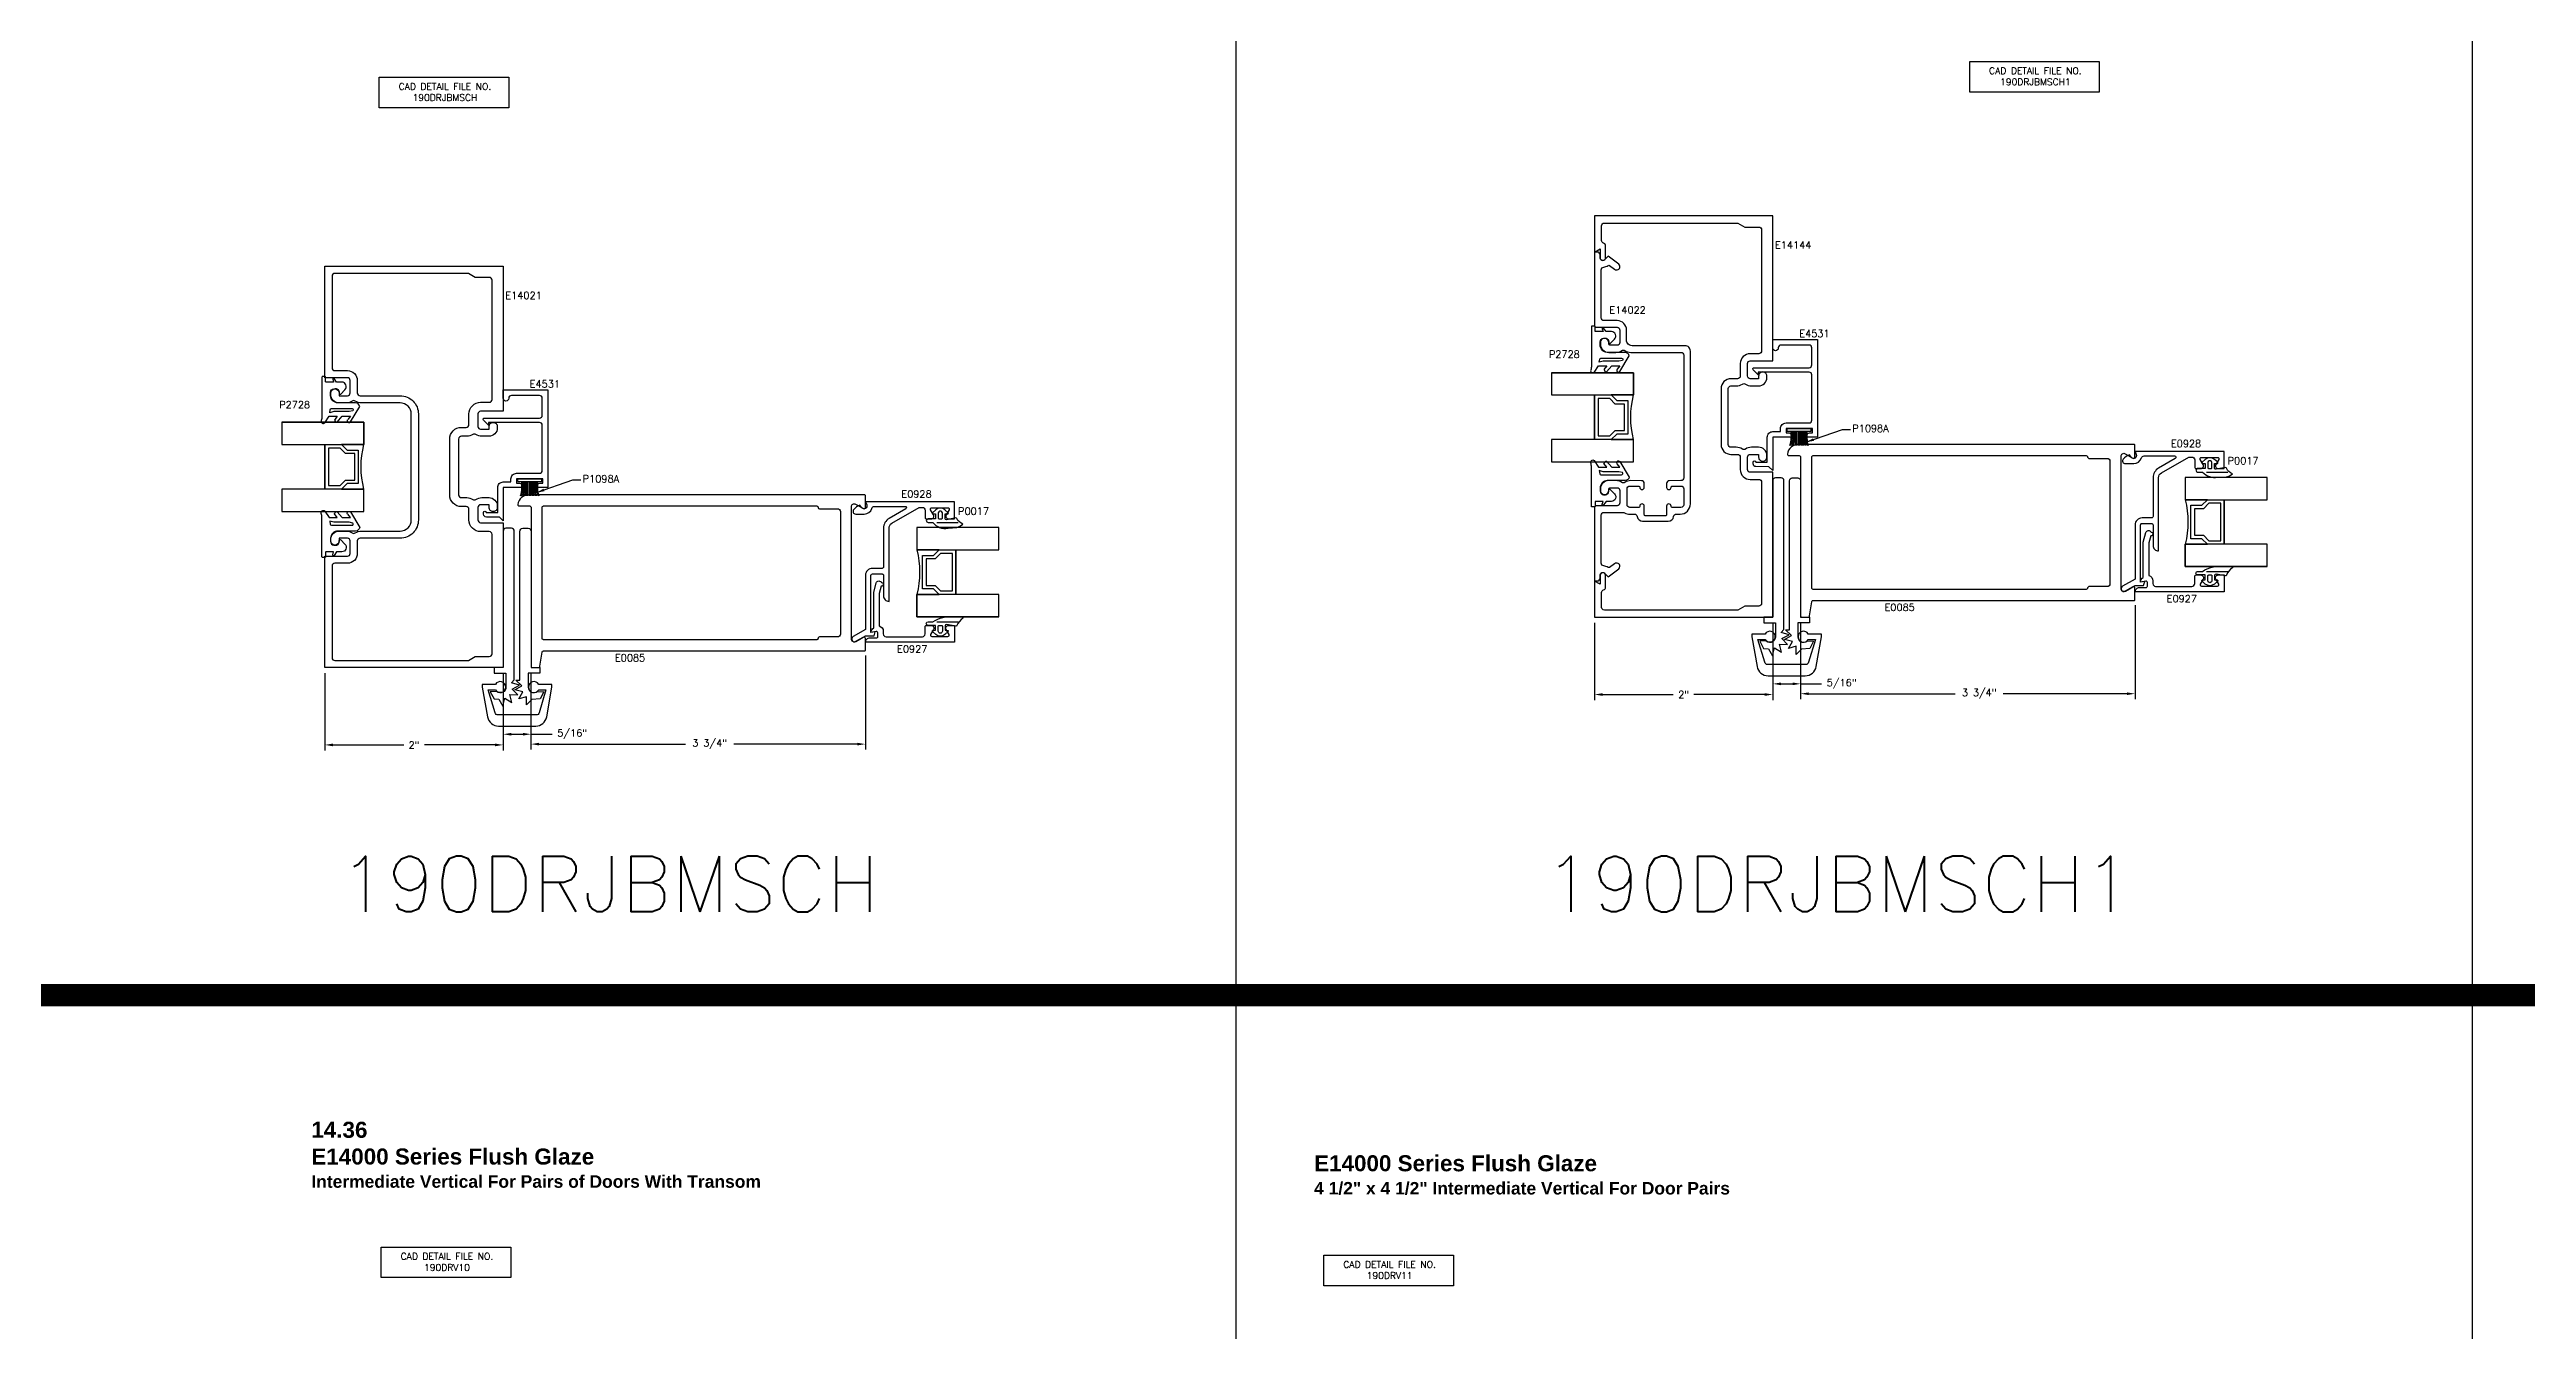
# Model space of a CAD drawing. Extents: x 0 to 139, y -24 to 89.
# Drawn here: x 28.54 to 56.32, y 60.44 to 74.8 of the extents above; entities that cross this region are included whole.
import ezdxf

# ---------------------------------------------------------------- set-up
doc = ezdxf.new("R2010")
doc.units = 0
doc.header["$MEASUREMENT"] = 0
doc.layers.get('DEFPOINTS').update_dxf_attribs({"linetype": 'CONTINUOUS'})
for name, color, linetype in [('R-ANNO-DIMS', 3, 'CONTINUOUS'), ('R-ANNO-TEXT', 6, 'CONTINUOUS'), ('R-DET1', 4, 'CONTINUOUS'), ('R-DET2', 2, 'CONTINUOUS'), ('R-DET3', 5, 'CONTINUOUS'), ('R-OTLN', 1, 'CONTINUOUS'), ('R-PAT1', 5, 'CONTINUOUS'), ('TITLE', 7, 'CONTINUOUS')]:
    doc.layers.add(name, color=color, linetype=linetype)
doc.styles.get("Standard").update_dxf_attribs({"font": 'simplex'})
doc.dimstyles.new('1X', dxfattribs={"dimtxt": 0.08, "dimasz": 0.09, "dimexe": 0.0625, "dimexo": 0.0625, "dimgap": 0.062, "dimtad": 0, "dimdec": 5, "dimzin": 4, "dimtxsty": 'STANDARD', "dimcen": 0, "dimclrd": 256, "dimclre": 256, "dimclrt": 256, "dimazin": 3, "dimtfac": 1, "dimtdec": 5, "dimtofl": 0, "dimtmove": 0, "dimatfit": 3, "dimtolj": 1, "dimtzin": 4})

# ---------------------------------------------------------------- blocks, each defined once
blk = doc.blocks.new('*D164')
at = {"layer": 'DEFPOINTS', "color": 0}
for p in [(45.87, 68.434), (47.87, 68.434), (45.87, 67.567)]:
    blk.add_point(p, dxfattribs=at)
at = {"layer": 'R-ANNO-DIMS'}
for p, q in [((45.87, 68.371), (45.87, 67.504)), ((47.87, 68.371), (47.87, 67.504)), ((45.96, 67.567), (46.754, 67.567)), ((47.78, 67.567), (46.985, 67.567))]:
    blk.add_line(p, q, dxfattribs=at)
for points in [[(45.96, 67.582), (45.96, 67.552), (45.87, 67.567)], [(47.78, 67.582), (47.78, 67.552), (47.87, 67.567)]]:
    blk.add_solid(points, dxfattribs=at)
at = {"layer": 'R-ANNO-DIMS', "insert": (46.87, 67.567), "char_height": 0.08, "attachment_point": 5}
blk.add_mtext('\\A1;2"', dxfattribs=at)
blk = doc.blocks.new('*D165')
at = {"layer": 'DEFPOINTS', "color": 0}
for p in [(51.932, 68.631), (48.182, 68.434), (51.932, 67.576)]:
    blk.add_point(p, dxfattribs=at)
at = {"layer": 'R-ANNO-DIMS'}
for p, q in [((48.182, 68.371), (48.182, 67.514)), ((51.932, 68.569), (51.932, 67.514)), ((48.272, 67.576), (49.915, 67.576)), ((51.842, 67.576), (50.455, 67.576))]:
    blk.add_line(p, q, dxfattribs=at)
for points in [[(48.272, 67.591), (48.272, 67.561), (48.182, 67.576)], [(51.842, 67.591), (51.842, 67.561), (51.932, 67.576)]]:
    blk.add_solid(points, dxfattribs=at)
at = {"layer": 'R-ANNO-DIMS', "insert": (50.185, 67.576), "char_height": 0.08, "attachment_point": 5}
blk.add_mtext('\\A1;3 3/4"', dxfattribs=at)
blk = doc.blocks.new('*D166')
at = {"layer": 'DEFPOINTS', "color": 0}
for p in [(47.87, 68.434), (48.182, 68.434), (48.182, 67.687)]:
    blk.add_point(p, dxfattribs=at)
at = {"layer": 'R-ANNO-DIMS'}
for p, q in [((47.87, 68.371), (47.87, 67.624)), ((48.182, 68.371), (48.182, 67.624)), ((47.96, 67.687), (48.092, 67.687)), ((48.182, 67.687), (48.417, 67.687))]:
    blk.add_line(p, q, dxfattribs=at)
for points in [[(47.96, 67.702), (47.96, 67.672), (47.87, 67.687)], [(48.092, 67.702), (48.092, 67.672), (48.182, 67.687)]]:
    blk.add_solid(points, dxfattribs=at)
at = {"layer": 'R-ANNO-DIMS', "insert": (48.643, 67.687), "char_height": 0.08, "attachment_point": 5}
blk.add_mtext('\\A1;5/16"', dxfattribs=at)
blk = doc.blocks.new('*D168')
at = {"layer": 'DEFPOINTS', "color": 0}
for p in [(31.631, 67.869), (33.631, 67.869), (31.631, 67.002)]:
    blk.add_point(p, dxfattribs=at)
at = {"layer": 'R-ANNO-DIMS'}
for p, q in [((31.631, 67.806), (31.631, 66.939)), ((33.631, 67.806), (33.631, 66.939)), ((31.721, 67.002), (32.516, 67.002)), ((33.541, 67.002), (32.747, 67.002))]:
    blk.add_line(p, q, dxfattribs=at)
for points in [[(31.721, 67.017), (31.721, 66.987), (31.631, 67.002)], [(33.541, 67.017), (33.541, 66.987), (33.631, 67.002)]]:
    blk.add_solid(points, dxfattribs=at)
at = {"layer": 'R-ANNO-DIMS', "insert": (32.631, 67.002), "char_height": 0.08, "attachment_point": 5}
blk.add_mtext('\\A1;2"', dxfattribs=at)
blk = doc.blocks.new('*D167')
at = {"layer": 'DEFPOINTS', "color": 0}
for p in [(37.693, 68.066), (33.943, 67.869), (37.693, 67.011)]:
    blk.add_point(p, dxfattribs=at)
at = {"layer": 'R-ANNO-DIMS'}
for p, q in [((33.943, 67.806), (33.943, 66.949)), ((37.693, 68.004), (37.693, 66.949)), ((34.033, 67.011), (35.677, 67.011)), ((37.603, 67.011), (36.216, 67.011))]:
    blk.add_line(p, q, dxfattribs=at)
for points in [[(34.033, 67.026), (34.033, 66.996), (33.943, 67.011)], [(37.603, 67.026), (37.603, 66.996), (37.693, 67.011)]]:
    blk.add_solid(points, dxfattribs=at)
at = {"layer": 'R-ANNO-DIMS', "insert": (35.947, 67.011), "char_height": 0.08, "attachment_point": 5}
blk.add_mtext('\\A1;3 3/4"', dxfattribs=at)
blk = doc.blocks.new('*D169')
at = {"layer": 'DEFPOINTS', "color": 0}
for p in [(33.631, 67.869), (33.943, 67.869), (33.943, 67.122)]:
    blk.add_point(p, dxfattribs=at)
at = {"layer": 'R-ANNO-DIMS'}
for p, q in [((33.631, 67.806), (33.631, 67.059)), ((33.943, 67.806), (33.943, 67.059)), ((33.721, 67.122), (33.853, 67.122)), ((33.943, 67.122), (34.179, 67.122))]:
    blk.add_line(p, q, dxfattribs=at)
for points in [[(33.721, 67.137), (33.721, 67.107), (33.631, 67.122)], [(33.853, 67.137), (33.853, 67.107), (33.943, 67.122)]]:
    blk.add_solid(points, dxfattribs=at)
at = {"layer": 'R-ANNO-DIMS', "insert": (34.405, 67.122), "char_height": 0.08, "attachment_point": 5}
blk.add_mtext('\\A1;5/16"', dxfattribs=at)
blk = doc.blocks.new('HINGE')
at = {"layer": 'R-DET3'}
for points in [[(-0.55, -0.229), (-0.527, -0.141), (-0.449, -0.188), (-0.473, -0.1), (-0.382, -0.102), (-0.445, -0.037), (-0.364, 0.006), (-0.452, 0.031), (-0.422, 0.066), (-0.422, 1.734, 0.414214), (-0.453, 1.765), (-0.516, 1.765, 0.414214), (-0.547, 1.734), (-0.547, 0.203), (-0.647, 0.203), (-0.647, 0.141), (-0.516, 0.141), (-0.516, -0.016, -0.642637), (-0.619, -0.063), (-0.691, -0.067), (-0.649, -0.146), (-0.595, -0.15)], [(-0.327, -0.069), (-0.415, -0.047), (-0.337, -0.001), (-0.404, 0.061), (-0.359, 0.062), (-0.359, 1.734, -0.414214), (-0.328, 1.765), (-0.265, 1.765, -0.414214), (-0.234, 1.734), (-0.234, 0.203), (-0.134, 0.203), (-0.134, 0.141), (-0.265, 0.141), (-0.265, -0.016, 0.642637), (-0.162, -0.063), (-0.09, -0.067), (-0.132, -0.146), (-0.225, -0.153), (-0.286, -0.214), (-0.285, -0.123), (-0.372, -0.148)], [(-0.182, -0.453, 0.36397), (-0.059, -0.35), (0, -0.016), (0, 0.015), (-0.148, 0.015, 3.766779), (-0.148, -0.046), (-0.067, -0.046), (-0.145, -0.302, -0.36397), (-0.176, -0.328), (-0.605, -0.328, -0.36397), (-0.636, -0.302), (-0.714, -0.046), (-0.633, -0.046, 3.766779), (-0.633, 0.015), (-0.781, 0.015), (-0.781, -0.016), (-0.722, -0.35, 0.36397), (-0.599, -0.453)]]:
    blk.add_lwpolyline(points, format="xyb", close=True, dxfattribs=at)
blk = doc.blocks.new('WEATHERING')
at = {"layer": 'R-DET2'}
for p, q in [((0, 0), (0, -0.27)), ((0, 0), (0.03, 0)), ((0.03, 0), (0.03, -0.27)), ((0, -0.129), (-0.16, -0.129)), ((0, -0.139), (-0.16, -0.139)), ((0, -0.27), (0.03, -0.27))]:
    blk.add_line(p, q, dxfattribs=at)
for centre, radius, start, end in [((-0.056, 0.313), 0.361, 253.2416, 278.8875), ((-0.056, 0.313), 0.371, 253.7056, 278.6489), ((-0.057, 0.486), 0.557, 259.3278, 275.8729), ((-0.057, 0.486), 0.566, 259.5182, 275.7701), ((-0.063, 0.677), 0.77, 262.7557, 274.6832), ((-0.063, 0.677), 0.78, 262.849, 274.6238), ((-0.066, 1.463), 1.578, 266.5833, 272.3941), ((-0.067, -1.773), 1.619, 87.6382, 93.304), ((-0.064, -0.966), 0.8, 85.4377, 96.9231), ((-0.064, -0.966), 0.79, 85.3793, 97.0112), ((-0.058, -0.769), 0.58, 84.3053, 100.1631), ((-0.058, -0.769), 0.57, 84.2043, 100.3432), ((-0.056, -0.591), 0.38, 81.4567, 105.8164), ((-0.056, -0.591), 0.37, 81.2223, 106.2556)]:
    blk.add_arc(centre, radius, start, end, dxfattribs=at)
blk = doc.blocks.new('P2728_GASKET')
at = {"layer": 'R-DET2'}
blk.add_lwpolyline([(86.461, 33.362), (86.567, 33.537, 0.301952), (86.52, 33.577), (86.32, 33.577, -0.414214), (86.24, 33.657), (86.24, 33.695, -0.388879), (86.276, 33.735), (86.292, 33.736, -0.440011), (86.336, 33.696), (86.336, 33.682, 0.668179), (86.353, 33.675), (86.401, 33.724, 0.668179), (86.366, 33.809), (86.307, 33.809), (86.279, 33.849, 0.836323), (86.264, 33.842), (86.273, 33.809), (86.189, 33.809, -0.414214), (86.183, 33.815), (86.183, 33.865, 0.414214), (86.177, 33.871), (86.149, 33.871, 0.414214), (86.143, 33.865), (86.143, 33.427, -0.083245), (86.135, 33.378), (86.135, 33.378)], format="xyb", dxfattribs=at)
for points in [[(86.174, 33.352), (86.223, 33.426), (86.314, 33.426), (86.283, 33.384)], [(86.313, 33.359), (86.371, 33.426), (86.462, 33.426), (86.431, 33.388)]]:
    blk.add_lwpolyline(points, dxfattribs=at)
blk.add_lwpolyline([(86.235, 33.499, -0.372312), (86.249, 33.512), (86.48, 33.512, -0.668179), (86.49, 33.486), (86.448, 33.478), (86.274, 33.478), (86.23, 33.465)], format="xyb", close=True, dxfattribs=at)
at = {"layer": 'R-DET2', "ltscale": 0.1}
for centre, radius, start, end in [((86.157, 33.369), 0.0237, 157.7655, 314.5007), ((86.313, 33.388), 0.0297, 188.4603, 270), ((86.446, 33.375), 0.0199, 139.7022, 319.7022)]:
    blk.add_arc(centre, radius, start, end, dxfattribs=at)

msp = doc.modelspace()

# ---------------------------------------------------------------- linework, layer by layer
at = {"layer": 'R-ANNO-TEXT'}
for points in [[(32.2419892, 74.4879362), (33.6934692, 74.4879362), (33.6934692, 74.1458734), (32.2419892, 74.1458734)], [(50.0777994, 74.6642258), (51.5292794, 74.6642258), (51.5292794, 74.3221629), (50.0777994, 74.3221629)], [(32.2639786, 61.3712928), (33.7154585, 61.3712928), (33.7154585, 61.02923), (32.2639786, 61.02923)], [(42.8358887, 61.2807376), (44.2873687, 61.2807376), (44.2873687, 60.9386748), (42.8358887, 60.9386748)]]:
    msp.add_lwpolyline(points, close=True, dxfattribs=at)
at = {"layer": 'R-DET1'}
for points in [[(46.229627, 71.5405729), (46.229627, 71.6425729), (46.229627, 71.6535729, 0.414151258), (46.123627, 71.7595729), (45.975627, 71.7595729, -0.4133333333), (45.945627, 71.7895729), (45.945627, 72.3292729, -0.3842927381), (45.973627, 72.3600729, 0.1250270914), (46.021827, 72.3770729, -0.3082190999), (46.039027, 72.3765729), (46.094727, 72.3350729, 0.6157428407), (46.154627, 72.3651729), (46.154627, 72.3683729, 0.2391768851), (46.142127, 72.3932729), (46.023427, 72.4815729), (45.985527, 72.4436729, -0.667873573), (45.932627, 72.4655729), (45.932627, 72.4975729, 0.4161327233), (45.901627, 72.5285729), (45.870627, 72.5285729), (45.870627, 71.7045729, 0.4142135624), (45.890627, 71.6845729), (46.123627, 71.6845729, -0.4161327233), (46.154627, 71.6535729), (46.154627, 71.5145729, -0.4129032258), (46.123627, 71.4835729), (46.049627, 71.4835729, -0.4142135624), (46.029627, 71.5035729), (46.029627, 71.5119729, 1.0118394562), (45.936627, 71.5130729), (45.936627, 71.4965729, 0.4139789032), (46.029627, 71.4035729), (46.109927, 71.4035729, 0.1438656715), (46.177427, 71.4234729, -0.2925397147), (46.210927, 71.4234729, 0.1430626198), (46.278427, 71.4035729), (46.839627, 71.4035729, -0.4161327233), (46.870627, 71.3725729), (46.870627, 69.9965729, -0.4129032258), (46.839627, 69.9655729), (46.7092347, 69.9645733, 0.4142135624), (46.6782347, 69.9335733), (46.6782347, 69.8895733, 0.4142135624), (46.7032347, 69.8645733, 0.4142135624), (46.7282347, 69.8895733, -0.4142135624), (46.7432347, 69.9045733), (46.8402347, 69.9045733, -0.4142135624), (46.8712347, 69.8735733), (46.8712347, 69.6955733, -0.4142135624), (46.8402347, 69.6645733), (46.7432347, 69.6645733, -0.4142135624), (46.7282347, 69.6795733, 0.4142135624), (46.7032347, 69.7045733, 0.4142135624), (46.6782347, 69.6795733), (46.6782347, 69.584573, -0.4142135624), (46.6632347, 69.569573), (46.4432347, 69.569573, -0.4142135624), (46.4282347, 69.584573), (46.4282347, 69.6795733, 0.4142135624), (46.4032347, 69.7045733, 0.4142135624), (46.3782347, 69.6795733, -0.4142135624), (46.3632347, 69.6645733), (46.2662347, 69.6645733, -0.4142135624), (46.2352347, 69.6955733), (46.2352347, 69.8735733, -0.4142135624), (46.2662347, 69.9045733), (46.3632347, 69.9045733, -0.4142135624), (46.3782347, 69.8895733, 0.4142135624), (46.4032347, 69.8645733, 0.4142135624), (46.4282347, 69.8895733), (46.4282347, 69.9335733, 0.4142135794), (46.3972347, 69.9645733), (46.278427, 69.9655729), (46.278427, 69.9655729, 0.1444870806), (46.210927, 69.9457729, -0.2925397147), (46.177427, 69.9457729, 0.1452865705), (46.109927, 69.9655729), (46.029627, 69.9655729, 0.4150537634), (45.936627, 69.8725729), (45.936627, 69.8560729, 1.0129010917), (46.029627, 69.8572729), (46.029627, 69.8655729, -0.4142135624), (46.049627, 69.8855729), (46.123627, 69.8855729, -0.4161327233), (46.154627, 69.8545729), (46.154627, 69.7155729, -0.4129032258), (46.123627, 69.6845729), (45.890627, 69.6845729, 0.4142135624), (45.870627, 69.6645729), (45.870627, 68.8405729), (45.901627, 68.8405729, 0.4129032258), (45.932627, 68.8715729), (45.932627, 68.9035729, -0.6690389661), (45.985527, 68.9255729), (46.023427, 68.8875729), (46.142127, 68.9759729, 0.2383281561), (46.154627, 69.0007729), (46.154627, 69.0040729, 0.6157428407), (46.094727, 69.0341729), (46.039027, 68.9926729, -0.3082190999), (46.021827, 68.9921729, 0.1213374475), (45.973627, 69.0091729, -0.3842927381), (45.945627, 69.0399729), (45.945627, 69.5795729, -0.4164105801), (45.9756005, 69.609573), (46.1922082, 69.609573, -0.1327057146), (46.2078192, 69.6053554, 0.1327057146), (46.2662347, 69.5895733), (46.3181477, 69.5895733, -0.3737096001), (46.3488434, 69.5629065, 0.3737096001), (46.4102347, 69.509573), (46.6962347, 69.509573, 0.3737096001), (46.757626, 69.5629065, -0.3737096001), (46.7883217, 69.5895733), (46.829627, 69.5895733, 0.4142135624), (46.945627, 69.7055733), (46.945627, 71.4185729, 0.4150009834), (46.885627, 71.4785729), (46.291627, 71.4785729, -0.4145170493)], [(47.807618, 70.4534758, -0.4142135624), (47.869618, 70.5154758), (47.956618, 70.5154758), (47.956619, 70.5504758, -0.4142135624), (48.018619, 70.6124758), (48.276618, 70.6124748, 0.4142135624), (48.307618, 70.6434748), (48.307618, 71.1509738, 0.4142135624), (48.276618, 71.1819738), (47.704618, 71.1819738), (47.704618, 71.1509738), (47.6489675, 71.2066243, -0.6681786379), (47.659468, 71.2319748), (48.276618, 71.2319738, 0.4142135624), (48.307618, 71.2629738), (48.307618, 71.4542248, 0.4142135624), (48.276618, 71.4852248), (47.962618, 71.4852248, 0.4233808722), (47.93162, 71.4532248, -0.9999838711), (47.869618, 71.4532258), (47.869618, 71.5472258), (48.369618, 71.5472258), (48.369618, 70.4534758), (48.256618, 70.4534758), (48.256618, 70.4774758, -0.4142135624), (48.279618, 70.5004758), (48.313619, 70.5004748), (48.313619, 70.5504758), (48.018619, 70.5504758), (48.018619, 70.5004748), (48.053618, 70.5004758, -0.4142135624), (48.076618, 70.4774758), (48.076618, 70.4534758), (47.869618, 70.4534758), (47.869618, 70.0789748), (47.826618, 70.1219748), (47.680618, 70.1219758, -0.4142135624), (47.649618, 70.1529758), (47.649618, 70.1719758, -1), (47.679618, 70.1719758), (47.807618, 70.1719758)], [(33.5694588, 69.8885404, -0.4142135624), (33.6314588, 69.9505404), (33.7184588, 69.9505404), (33.7184598, 69.9855404, -0.4142135624), (33.7804598, 70.0475404), (34.0384588, 70.0475394, 0.4142135624), (34.0694588, 70.0785394), (34.0694588, 70.5860384, 0.4142135624), (34.0384588, 70.6170384), (33.4664588, 70.6170384), (33.4664588, 70.5860384), (33.4108083, 70.6416889, -0.6681786379), (33.4213088, 70.6670394), (34.0384588, 70.6670384, 0.4142135624), (34.0694588, 70.6980384), (34.0694588, 70.8892894, 0.4142135624), (34.0384588, 70.9202894), (33.7244588, 70.9202894, 0.4233808722), (33.6934608, 70.8882894, -0.9999838711), (33.6314588, 70.8882904), (33.6314588, 70.9822904), (34.1314588, 70.9822904), (34.1314588, 69.8885404), (34.0184588, 69.8885404), (34.0184588, 69.9125404, -0.4142135624), (34.0414588, 69.9355404), (34.0754598, 69.9355394), (34.0754598, 69.9855404), (33.7804598, 69.9855404), (33.7804598, 69.9355394), (33.8154588, 69.9355404, -0.4142135624), (33.8384588, 69.9125404), (33.8384588, 69.8885404), (33.6314588, 69.8885404), (33.6314588, 69.5140394), (33.5884588, 69.5570394), (33.4424588, 69.5570404, -0.4142135624), (33.4114588, 69.5880404), (33.4114588, 69.6070404, -1), (33.4414588, 69.6070404), (33.5694588, 69.6070404)], [(52.1963313, 69.5159603), (52.1963313, 69.9979742, -0.2679441748), (52.2273313, 70.0516682), (52.5355471, 70.2296162), (52.5703314, 70.2296162, -0.4142135624), (52.6013314, 70.1986162), (52.6013314, 70.1166162, 0.4142135624), (52.6163314, 70.1016162), (52.6683314, 70.1016162, 0.5773502019), (52.6951782, 70.1481162), (52.6628466, 70.2041162, -0.5773502019), (52.675837, 70.2266162), (52.8578259, 70.2266162, -0.5773519876), (52.8708163, 70.2041162), (52.8384844, 70.1481164, 0.5773519876), (52.8653311, 70.1016162), (52.9323313, 70.1016162), (52.9323313, 70.2916162), (51.9323314, 70.2916162), (51.9461177, 70.2571209, -0.8690756106), (51.8928405, 70.2266108), (51.8703317, 70.2556164, 0.1233324455), (51.8000076, 70.2069432, 0.6447667401), (51.8232633, 70.1556162), (51.9173313, 70.1556163, 0.3306536284), (52.003484, 70.2195832, -0.3306533202), (52.0331588, 70.2416162), (52.3763498, 70.2416162, -0.7673263224), (52.3838499, 70.2136259), (52.1968313, 70.1056502, 0.2679502201), (52.1343313, 69.9973972), (52.1343313, 69.5626163, -0.4142135624), (52.1183313, 69.5466163), (52.0103313, 69.5466163, 0.4142135624), (51.9323313, 69.4686163), (51.9323313, 68.8615034), (51.7928313, 68.780963, 1), (51.8238313, 68.7272695), (51.9323314, 68.789912), (52.0280056, 68.789912), (52.0403313, 68.835912), (51.9943313, 68.8278009), (51.9943313, 69.4686163, -0.4142135624), (52.0103313, 69.4846163), (52.1183313, 69.4846163, -0.4142135624), (52.1343313, 69.4686163), (52.1343313, 69.2386163, 0.4142135624), (52.1963313, 69.1766163)], [(37.9581721, 68.9510249), (37.9581721, 69.4330388, -0.2679441748), (37.9891721, 69.4867328), (38.2973879, 69.6646808), (38.3321722, 69.6646808, -0.4142135624), (38.3631722, 69.6336808), (38.3631722, 69.5516808, 0.4142135624), (38.3781722, 69.5366808), (38.4301722, 69.5366808, 0.5773502019), (38.457019, 69.5831808), (38.4246874, 69.6391808, -0.5773502019), (38.4376778, 69.6616808), (38.6196667, 69.6616808, -0.5773519876), (38.6326571, 69.6391807), (38.6003252, 69.583181, 0.5773519876), (38.6271719, 69.5366808), (38.6941721, 69.5366808), (38.6941721, 69.7266808), (37.6941722, 69.7266808), (37.7079586, 69.6921855, -0.8690756106), (37.6546813, 69.6616754), (37.6321725, 69.690681, 0.1233324455), (37.5618484, 69.6420078, 0.6447667401), (37.5851042, 69.5906808), (37.6791721, 69.5906809, 0.3306536284), (37.7653248, 69.6546478, -0.3306533202), (37.7949996, 69.6766808), (38.1381907, 69.6766808, -0.7673263224), (38.1456907, 69.6486904), (37.9586721, 69.5407148, 0.2679502201), (37.8961721, 69.4324618), (37.8961721, 68.9976809, -0.4142135624), (37.8801721, 68.9816809), (37.7721721, 68.9816809, 0.4142135624), (37.6941721, 68.9036809), (37.6941721, 68.296568), (37.5546721, 68.2160276, 1), (37.5856721, 68.162334), (37.6941722, 68.2249766), (37.7898465, 68.2249766), (37.8021721, 68.2709766), (37.7561721, 68.2628655), (37.7561721, 68.9036809, -0.4142135624), (37.7721721, 68.9196809), (37.8801721, 68.9196809, -0.4142135624), (37.8961721, 68.9036809), (37.8961721, 68.6736809, 0.4142135624), (37.9581721, 68.6116809)], [(52.8653312, 68.9078008), (52.9323312, 68.9078008), (52.9323312, 68.7178008), (51.9323313, 68.7178008, -0.4142136795), (51.9823314, 68.7678008), (52.0553313, 68.7678009, 0.4142135624), (52.0703313, 68.7828009), (52.0703313, 68.8233255, 0.4663063931), (52.0527266, 68.8380976), (51.9943313, 68.8278009, -0.2521277737), (52.0243316, 68.8798006), (52.0243312, 69.274801), (52.0532758, 69.3828237, -0.7157527911), (52.1118256, 69.3867329, -1.1795036867), (52.1079869, 69.3474585), (52.0863312, 69.2666375), (52.0863312, 68.9010981, -0.3397134022), (52.1323313, 68.8412017), (52.1323313, 68.8108009, 0.4142135232), (52.1633313, 68.7798009), (52.5703312, 68.7798009, 0.4142136569), (52.6013312, 68.8108009), (52.6013312, 68.8928008, -0.4142135624), (52.6163312, 68.9078008), (52.6683312, 68.9078008, -0.5773651401), (52.6951773, 68.8612996), (52.6628464, 68.8053009, 0.5773517472), (52.6758367, 68.7828009), (52.8578258, 68.7828009, 0.5773513623), (52.8708161, 68.8053009), (52.8385823, 68.8611325, -0.5794456886), (52.8653312, 68.9078008, 1)], [(38.627172, 68.3428654), (38.694172, 68.3428654), (38.694172, 68.1528654), (37.6941722, 68.1528654, -0.4142136795), (37.7441722, 68.2028654), (37.8171721, 68.2028655, 0.4142135624), (37.8321721, 68.2178655), (37.8321721, 68.2583901, 0.4663063931), (37.8145674, 68.2731622), (37.7561721, 68.2628655, -0.2521277737), (37.7861724, 68.3148652), (37.786172, 68.7098656), (37.8151166, 68.8178883, -0.7157527911), (37.8736664, 68.8217975, -1.1795036867), (37.8698277, 68.7825231), (37.848172, 68.7017021), (37.848172, 68.3361627, -0.3397134022), (37.8941721, 68.2762663), (37.8941721, 68.2458655, 0.4142135232), (37.9251721, 68.2148655), (38.332172, 68.2148655, 0.4142136569), (38.363172, 68.2458655), (38.363172, 68.3278654, -0.4142135624), (38.378172, 68.3428654), (38.430172, 68.3428654, -0.5773651401), (38.4570181, 68.2963642), (38.4246872, 68.2403655, 0.5773517472), (38.4376775, 68.2178654), (38.6196666, 68.2178655, 0.5773513623), (38.6326569, 68.2403654), (38.6004231, 68.2961971, -0.5794456886), (38.627172, 68.3428654, 1)]]:
    msp.add_lwpolyline(points, format="xyb", close=True, dxfattribs=at)
at = {"layer": 'R-DET2'}
for points in [[(45.3889261, 71.1758455), (45.388926, 70.9258455), (46.3081265, 70.9258455), (46.3081265, 71.1758455), (45.388926, 71.1758455), (46.3081265, 71.1758455), (46.3081265, 70.9258455), (46.0581265, 70.9258455), (46.1201265, 70.8638455), (46.2451265, 70.8638455), (46.2451265, 70.4878455), (46.1201265, 70.4878455), (46.0581265, 70.4258455), (45.8701265, 70.4258455), (45.8701265, 70.9258455), (45.8701265, 70.4258455), (45.388926, 70.4258455), (45.388926, 70.1758455), (46.3081265, 70.1758455), (46.3081265, 70.4258455), (46.0581265, 70.4258455), (46.3081265, 70.4258455, -0.1233101835), (46.3081265, 70.9258455, 1.5690044203)], [(31.1497582, 70.6198202), (31.149758, 70.3698202), (32.0689585, 70.3698202), (32.0689585, 70.6198202), (31.149758, 70.6198202), (32.0689585, 70.6198202), (32.0689585, 70.3698202), (31.8189585, 70.3698202), (31.8809585, 70.3078202), (32.0059585, 70.3078202), (32.0059585, 69.9318202), (31.8809585, 69.9318202), (31.8189585, 69.8698202), (31.6309585, 69.8698202), (31.6309585, 70.3698202), (31.6309585, 69.8698202), (31.149758, 69.8698202), (31.149758, 69.6198202), (32.0689585, 69.6198202), (32.0689585, 69.8698202), (31.8189585, 69.8698202), (32.0689585, 69.8698202, -0.1233101835), (32.0689585, 70.3698202, 1.5690044203)], [(53.4140316, 69.0014291), (53.4140318, 69.2514291), (52.4948312, 69.2514291), (52.4948312, 69.0014291), (53.4140318, 69.0014291), (52.4948312, 69.0014291), (52.4948312, 69.2514291), (52.7448312, 69.2514291), (52.6828312, 69.3134291), (52.5578312, 69.3134291), (52.5578312, 69.6894291), (52.6828312, 69.6894291), (52.7448312, 69.7514291), (52.9328312, 69.7514291), (52.9328312, 69.2514291), (52.9328312, 69.7514291), (53.4140318, 69.7514291), (53.4140318, 70.0014291), (52.4948312, 70.0014291), (52.4948312, 69.7514291), (52.7448312, 69.7514291), (52.4948312, 69.7514291, -0.1233101835), (52.4948312, 69.2514291, 1.5690044203)], [(39.1901013, 68.4387773), (39.1901015, 68.6887773), (38.2709009, 68.6887773), (38.2709009, 68.4387773), (39.1901015, 68.4387773), (38.2709009, 68.4387773), (38.2709009, 68.6887773), (38.5209009, 68.6887773), (38.4589009, 68.7507773), (38.3339009, 68.7507773), (38.3339009, 69.1267773), (38.4589009, 69.1267773), (38.5209009, 69.1887773), (38.7089009, 69.1887773), (38.7089009, 68.6887773), (38.7089009, 69.1887773), (39.1901015, 69.1887773), (39.1901015, 69.4387773), (38.2709009, 69.4387773), (38.2709009, 69.1887773), (38.5209009, 69.1887773), (38.2709009, 69.1887773, -0.1233101835), (38.2709009, 68.6887773, 1.5690044203)]]:
    msp.add_lwpolyline(points, format="xyb", dxfattribs=at)
for points in [[(45.9101265, 70.8858455), (45.9101265, 70.4658455), (46.041558, 70.4658455), (46.103558, 70.5278455), (46.2051265, 70.5278455), (46.2051265, 70.8238455), (46.103558, 70.8238455), (46.041558, 70.8858455), (45.9101265, 70.8858455)], [(31.6709585, 70.3298202), (31.6709585, 69.9098202), (31.80239, 69.9098202), (31.86439, 69.9718202), (31.9659585, 69.9718202), (31.9659585, 70.2678202), (31.86439, 70.2678202), (31.80239, 70.3298202), (31.6709585, 70.3298202)], [(52.7335933, 70.0616162), (52.9733694, 70.0618638)], [(38.4954341, 69.4966808), (38.7352102, 69.4969284)], [(52.8928312, 69.2914291), (52.8928312, 69.7114291), (52.7613997, 69.7114291), (52.6993997, 69.6494291), (52.5978312, 69.6494291), (52.5978312, 69.3534291), (52.6993997, 69.3534291), (52.7613997, 69.2914291), (52.8928312, 69.2914291)], [(38.6689009, 68.7287773), (38.6689009, 69.1487773), (38.5374694, 69.1487773), (38.4754694, 69.0867773), (38.3739009, 69.0867773), (38.3739009, 68.7907773), (38.4754694, 68.7907773), (38.5374694, 68.7287773), (38.6689009, 68.7287773)], [(52.7335932, 68.9478008), (52.9733692, 68.9475529)], [(38.495434, 68.3828654), (38.73521, 68.3826175)]]:
    msp.add_lwpolyline(points, dxfattribs=at)
for points in [[(52.8579309, 70.0032885), (52.9560395, 70.0061216, 0.0952568894), (53.0251505, 70.0419449, -0.1690634905), (52.9562443, 70.1039005, 0.3788088369), (52.9455917, 70.1117814), (52.8402751, 70.0925674, -0.3462419148), (52.8244035, 70.1025293), (52.8244035, 70.1566162), (52.8546008, 70.1577271, 0.6086559015), (52.8600041, 70.1708718), (52.8234515, 70.2031825, 0.3786170875), (52.7203555, 70.2031825), (52.6838029, 70.1708718, 0.6086559015), (52.6892063, 70.1577271), (52.7194035, 70.1566162), (52.7194035, 70.1016162), (52.6344035, 70.1016162, 1), (52.6344035, 70.0616162), (52.689443, 70.0616162, 0.2603137156)], [(52.7644035, 70.1876636, 0.3419987131), (52.7494035, 70.1682987), (52.7494035, 70.1096162, 0.4142135624), (52.7574035, 70.1016162), (52.7864035, 70.1016162, 0.4142135624), (52.7944035, 70.1096162), (52.7944035, 70.1682987, 0.3419987131), (52.7794035, 70.1876636, 0.1270166538)], [(38.6197718, 69.4339666), (38.7178803, 69.4411862, 0.0952568894), (38.7869913, 69.4770095, -0.1690634905), (38.7180852, 69.5389651, 0.3788088369), (38.7074325, 69.546846), (38.6021159, 69.527632, -0.3462419148), (38.5862443, 69.5375939), (38.5862443, 69.5916808), (38.6164416, 69.5927917, 0.6086559015), (38.621845, 69.6059364), (38.5852923, 69.6382471, 0.3786170875), (38.4821964, 69.6382471), (38.4456437, 69.6059364, 0.6086559015), (38.4510471, 69.5927917), (38.4812443, 69.5916808), (38.4812443, 69.5366808), (38.3962443, 69.5366808, 1), (38.3962443, 69.4966808), (38.4512838, 69.4966808, 0.2989617837)], [(38.5262443, 69.6227282, 0.3419987131), (38.5112443, 69.6033633), (38.5112443, 69.5446808, 0.4142135624), (38.5192443, 69.5366808), (38.5482443, 69.5366808, 0.4142135624), (38.5562443, 69.5446808), (38.5562443, 69.6033633, 0.3419987131), (38.5412443, 69.6227282, 0.1270166538)], [(52.9182695, 69.0028933), (53.0163781, 69.0007278, -0.4770370124), (53.0261591, 68.9886467, 0.1442251296), (52.9562442, 68.9055163, -0.3788088369), (52.9455915, 68.8976354), (52.8402749, 68.9168495, 0.3462419148), (52.8244033, 68.9068876), (52.8244033, 68.8528007), (52.8546005, 68.8516898, -0.6086559015), (52.8600039, 68.8385451), (52.8234512, 68.8062344, -0.3786170875), (52.7203553, 68.8062345), (52.6838027, 68.8385452, -0.6086559015), (52.6892061, 68.8516899), (52.7194033, 68.8528008), (52.7194033, 68.9078008), (52.6344033, 68.9078009, -1), (52.6344034, 68.9478009), (52.6894429, 68.9478008, -0.1866992808)], [(52.7644033, 68.8217534, -0.3419987131), (52.7494033, 68.8411183), (52.7494033, 68.8998008, -0.4142135624), (52.7574033, 68.9078007), (52.7864033, 68.9078007, -0.4142135624), (52.7944033, 68.8998007), (52.7944033, 68.8411183, -0.3419987131), (52.7794033, 68.8217534, -0.1270166538)], [(38.6809592, 68.4424897), (38.7782189, 68.4357924, -0.4770370124), (38.7879999, 68.4237113, 0.1442251296), (38.718085, 68.3405809, -0.3788088369), (38.7074323, 68.3327), (38.6021157, 68.3519141, 0.3462419148), (38.5862442, 68.3419522), (38.5862441, 68.2878653), (38.6164414, 68.2867544, -0.6086559015), (38.6218447, 68.2736096), (38.585292, 68.241299, -0.3786170875), (38.4821961, 68.2412991), (38.4456435, 68.2736098, -0.6086559015), (38.4510469, 68.2867545), (38.4812441, 68.2878654), (38.4812442, 68.3428654), (38.3962442, 68.3428654, -1), (38.3962442, 68.3828654), (38.4512837, 68.3828654, -0.1683990914)], [(38.5262441, 68.256818, -0.3419987131), (38.5112441, 68.2761829), (38.5112442, 68.3348653, -0.4142135624), (38.5192442, 68.3428653), (38.5482442, 68.3428653, -0.4142135624), (38.5562442, 68.3348653), (38.5562441, 68.2761828, -0.3419987131), (38.5412441, 68.2568179, -0.1270166538)]]:
    msp.add_lwpolyline(points, format="xyb", close=True, dxfattribs=at)
at = {"layer": 'R-OTLN'}
for points in [[(45.932618, 72.4655919, 0.4142135624), (45.963618, 72.4345919, 0.4142135624), (45.994618, 72.4655919), (45.994618, 72.5965919, 0.3350128188), (45.972118, 72.6264038, -0.3350128188), (45.949618, 72.6562157), (45.949618, 72.8225919, -0.4142135624), (45.980618, 72.8535919), (47.4786757, 72.8535919), (47.556618, 72.8085919), (47.713618, 72.8085919, -0.4142135624), (47.744618, 72.7775919), (47.744618, 71.4195919, -0.4142135624), (47.713618, 71.3885919), (47.616618, 71.3885919, 0.4142135624), (47.505618, 71.2775919), (47.505618, 71.1385919, -0.4142135624), (47.474618, 71.1075919), (47.400618, 71.1075919, 0.4142135624), (47.289618, 70.9965919), (47.289618, 70.3705919, 0.4142135624), (47.400618, 70.2595919), (47.474618, 70.2595919, -0.4142135624), (47.505618, 70.2285919), (47.505618, 70.0895919, 0.4142135624), (47.616618, 69.9785919), (47.713618, 69.9785919, -0.4142135624), (47.744618, 69.9475919), (47.744618, 69.947592), (47.744618, 68.5895919, -0.4142135624), (47.713618, 68.5585919), (47.556618, 68.5585919), (47.4786757, 68.5135919), (45.980618, 68.5135919, -0.4142135624), (45.949618, 68.5445919), (45.949618, 68.7109681, -0.3350128188), (45.972118, 68.74078, 0.3350128188), (45.994618, 68.7705919), (45.994618, 68.9015919, 0.4142135624), (45.963618, 68.9325919, 0.4142135624), (45.932618, 68.9015919), (45.932618, 68.8032189), (45.869618, 68.8395919), (45.869618, 68.4335919), (47.869618, 68.4335919), (47.869618, 70.0585919), (47.616618, 70.0585919, -0.4142135624), (47.585618, 70.0895919), (47.585618, 70.2285919, -0.4142135624), (47.616618, 70.2595919), (47.710618, 70.2595919), (47.710618, 70.2295919, 0.4142135624), (47.756618, 70.1835919), (47.757618, 70.1835919, 0.4142135624), (47.803618, 70.2295919), (47.803618, 70.2465919, 0.4142135624), (47.710618, 70.3395919), (47.630618, 70.3395919, 0.1450639488), (47.562509, 70.3194068, -0.2963644577), (47.528727, 70.3194068, 0.1450639488), (47.460618, 70.3395919), (47.400618, 70.3395919, -0.4142135624), (47.369618, 70.3705919), (47.369618, 70.9965919, -0.4142135624), (47.400618, 71.0275919), (47.460618, 71.0275919, 0.1450639488), (47.528727, 71.047777, -0.2963644577), (47.562509, 71.047777, 0.1450639488), (47.630618, 71.0275919), (47.710618, 71.0275919, 0.4142135624), (47.803618, 71.1205919), (47.803618, 71.1375919, 0.4142135624), (47.757618, 71.1835919), (47.756618, 71.1835919, 0.4142135624), (47.710618, 71.1375919), (47.710618, 71.1075919), (47.616618, 71.1075919, -0.4142135624), (47.585618, 71.1385919), (47.585618, 71.2775919, -0.4142135624), (47.616618, 71.3085919), (47.869618, 71.3085919), (47.869618, 72.9335919), (45.869618, 72.9335919), (45.869618, 72.5275919), (45.932618, 72.563965)], [(33.6314588, 70.7436565), (33.3784588, 70.7436565, 0.4142135624), (33.3474588, 70.7126565), (33.3474588, 70.5736565, 0.4142135624), (33.3784588, 70.5426565), (33.4724588, 70.5426565), (33.4724588, 70.5726565, -0.4142135624), (33.5184588, 70.6186565), (33.5194588, 70.6186565, -0.4142135624), (33.5654588, 70.5726565), (33.5654588, 70.5556565, -0.4142135624), (33.4724588, 70.4626565), (33.3924588, 70.4626565, -0.1450639488), (33.3243499, 70.4828416, 0.2963644577), (33.2905678, 70.4828416, -0.1450639488), (33.2224588, 70.4626565), (33.1624588, 70.4626565, 0.4142135624), (33.1314588, 70.4316565), (33.1314588, 69.8056565, 0.4142135624), (33.1624588, 69.7746565), (33.2224588, 69.7746565, -0.1450639488), (33.2905678, 69.7544714, 0.2963644577), (33.3243499, 69.7544714, -0.1450639488), (33.3924588, 69.7746565), (33.4724588, 69.7746565, -0.4142135624), (33.5654588, 69.6816565), (33.5654588, 69.6646565, -0.4142135624), (33.5194588, 69.6186565), (33.5184588, 69.6186565, -0.4142135624), (33.4724588, 69.6646565), (33.4724588, 69.6946565), (33.3784588, 69.6946565, 0.4142135624), (33.3474588, 69.6636565), (33.3474588, 69.5246565, 0.4142135624), (33.3784588, 69.4936565), (33.6314588, 69.4936565), (33.6314588, 67.8686565), (31.6314588, 67.8686565), (31.6314588, 69.1186565), (31.8844588, 69.1186565, 0.4142135624), (31.9154588, 69.1496565), (31.9154588, 69.2886565, 0.4142135624), (31.8844588, 69.3196565), (31.7904588, 69.3196565), (31.7904588, 69.2901565, -1), (31.6974588, 69.2901565), (31.6974588, 69.3066565, -0.4142132454), (31.7904587, 69.3996565), (31.8704588, 69.3996565, -0.1450639488), (31.9385678, 69.3794714, 0.2963644577), (31.9723499, 69.3794714, -0.1450639488), (32.0404588, 69.3996565), (32.4754588, 69.3996565, 0.4142135624), (32.6004588, 69.5246565), (32.6004588, 70.7126565, 0.4142135624), (32.4754588, 70.8376565), (32.0404588, 70.8376565, -0.1450639488), (31.9723499, 70.8578416, 0.2963644577), (31.9385678, 70.8578416, -0.1450639488), (31.8704588, 70.8376565), (31.7904587, 70.8376565, -0.4142132454), (31.6974578, 70.9306575, -1), (31.6974588, 70.9306575), (31.6974588, 70.9471575, -1), (31.7904588, 70.9471575), (31.7904588, 70.9176565), (31.8844588, 70.9176565, 0.4142135624), (31.9154588, 70.9486565), (31.9154588, 71.0876565, 0.4142135624), (31.8844588, 71.1186565), (31.6314588, 71.1186565), (31.6314588, 72.3686565), (33.6314588, 72.3686565)], [(33.5064588, 68.0227474), (33.5064588, 69.3626565, 0.4142135624), (33.4754588, 69.3936565), (33.3784588, 69.3936565, -0.4142135624), (33.2474588, 69.5246565), (33.2474588, 69.6436565, 0.4142135624), (33.2164588, 69.6746565), (33.1624588, 69.6746565, -0.4142135624), (33.0314588, 69.8056565), (33.0314588, 70.4316565, -0.4142135624), (33.1624588, 70.5626565), (33.2164588, 70.5626565, 0.4142135624), (33.2474588, 70.5936565), (33.2474588, 70.7126565, -0.4142135624), (33.3784588, 70.8436565), (33.4754588, 70.8436565, 0.4142135624), (33.5064588, 70.8746565), (33.5064588, 72.2126565, 0.4142135624), (33.4754588, 72.2436565), (33.3184588, 72.2436565), (33.2405165, 72.2886565), (31.7424588, 72.2886565, 0.4142135624), (31.7114588, 72.2576565), (31.7114588, 71.2296565, 0.4142135624), (31.7424588, 71.1986565), (31.8844588, 71.1986565, -0.4142135624), (31.9954588, 71.0876565), (31.9954588, 70.9486565, 0.4142135624), (32.0264588, 70.9176565), (32.4754588, 70.9176565, -0.4142135624), (32.6804588, 70.7126565), (32.6804588, 69.5246565, -0.4142135624), (32.4754588, 69.3196565), (32.0264588, 69.3196565, 0.4142135624), (31.9954588, 69.2886565), (31.9954588, 69.1496565, -0.4142135624), (31.8844588, 69.0386565), (31.7424588, 69.0386565, 0.4142146606), (31.7114588, 69.0076564), (31.7114588, 67.9796565, 0.4142135624), (31.7424588, 67.9486565), (33.2405754, 67.9486565), (33.3185177, 67.9936565), (33.4755177, 67.9936565, 0.3962777167), (33.5064589, 68.0227474, 1.0636025391)], [(51.9316169, 68.6310919), (51.9316169, 68.7620933, 0.5773506329), (51.9091169, 68.7750836), (51.822117, 68.724854, -0.5773506329), (51.7756169, 68.7517008), (51.7756169, 70.2404841, -0.5773489088), (51.8221168, 70.267331), (51.909117, 70.2171019, 0.5773489088), (51.9316169, 70.2300919), (51.9316169, 70.3610919, 0.4142135624), (51.9216169, 70.3710919), (48.1568264, 70.3710919, 0.3746931512), (48.0329941, 70.2631374, 0.4548701274), (48.047854, 70.2460919), (48.166618, 70.2460919, -0.4142135624), (48.181618, 70.2310919), (48.181618, 68.4485919, 0.4142135624), (48.196618, 68.4335919), (48.266618, 68.4335919, 0.4142135624), (48.281618, 68.4485919), (48.306618, 68.6060919, -0.4142135624), (48.321618, 68.6210919), (51.9216169, 68.6210919, 0.4142135624)], [(51.6196169, 68.777092), (51.4156179, 68.777092, 0.4142135823), (51.400618, 68.762092), (51.400618, 68.7610919, -0.4142135823), (51.385618, 68.7460919), (48.321618, 68.7460919, -0.4142135624), (48.306618, 68.7610919), (48.306618, 70.2310919, -0.4142135624), (48.321618, 70.2460919), (51.3856179, 70.2460919, -0.4142135624), (51.4006179, 70.2310919), (51.4006179, 70.2300919, 0.4142135624), (51.4156179, 70.2150919), (51.6196169, 70.2150919, -0.4142135624), (51.6506169, 70.1840919), (51.6506169, 68.808092, -0.4142135624)], [(37.6934577, 68.0661565), (37.6934577, 68.1971578, 0.5773506329), (37.6709577, 68.2101482), (37.5839578, 68.1599186, -0.5773506329), (37.5374577, 68.1867654), (37.5374577, 69.6755487, -0.5773489088), (37.5839576, 69.7023956), (37.6709578, 69.6521665, 0.5773489088), (37.6934577, 69.6651565), (37.6934577, 69.7961565, 0.4142135624), (37.6834577, 69.8061565), (33.9186672, 69.8061565, 0.3746931512), (33.7948349, 69.698202, 0.4548701274), (33.8096948, 69.6811565), (33.9284588, 69.6811565, -0.4142135624), (33.9434588, 69.6661565), (33.9434588, 67.8836565, 0.4142135624), (33.9584588, 67.8686565), (34.0284588, 67.8686565, 0.4142135624), (34.0434588, 67.8836565), (34.0684588, 68.0411565, -0.4142135624), (34.0834588, 68.0561565), (37.6834577, 68.0561565, 0.4142135624)], [(37.3814577, 68.2121566), (37.1774587, 68.2121566, 0.4142135823), (37.1624588, 68.1971566), (37.1624588, 68.1961565, -0.4142135823), (37.1474588, 68.1811565), (34.0834588, 68.1811565, -0.4142135624), (34.0684588, 68.1961565), (34.0684588, 69.6661565, -0.4142135624), (34.0834588, 69.6811565), (37.1474587, 69.6811565, -0.4142135624), (37.1624587, 69.6661565), (37.1624587, 69.6651565, 0.4142135624), (37.1774587, 69.6501565), (37.3814577, 69.6501565, -0.4142135624), (37.4124577, 69.6191565), (37.4124577, 68.2431566, -0.4142135624)]]:
    msp.add_lwpolyline(points, format="xyb", close=True, dxfattribs=at)
at = {"layer": 'TITLE'}
for p, q in [((41.8474001, 88.8536196), (41.8474001, -9.779273)), ((55.7132002, 88.8536196), (55.7132002, -9.779273))]:
    msp.add_line(p, q, dxfattribs=at)
at = {"layer": 'TITLE', "const_width": 0.25}
msp.add_lwpolyline([(0.25, 64.1953965), (138.9080005, 64.1953965)], dxfattribs=at)

# ---------------------------------------------------------------- block references
at = {"layer": 'R-DET2'}
for p in [(-40.3065747, 37.8269074), (-54.543909, 37.2609748)]:
    msp.add_blockref('P2728_GASKET', p, dxfattribs=at)
at = {"layer": 'R-DET2', "xscale": -1, "rotation": 180}
for p in [(-40.3065747, 103.5422384), (-54.543909, 102.9763058)]:
    msp.add_blockref('P2728_GASKET', p, dxfattribs=at)
at = {"layer": 'R-PAT1', "rotation": 90}
for p in [(48.0297282, 70.5204758), (33.7941241, 69.9555404)]:
    msp.add_blockref('WEATHERING', p, dxfattribs=at)
at = {"layer": 'R-PAT1'}
for p in [(48.416118, 68.2305919), (34.1779588, 67.6656565)]:
    msp.add_blockref('HINGE', p, dxfattribs=at)

# ---------------------------------------------------------------- texts
at = {"layer": 'R-ANNO-TEXT', "char_height": 0.075, "width": 1.875, "attachment_point": 2}
for s, insert in [('CAD DETAIL FILE NO.\\P190DRJBMSCH1', (50.8144817, 74.598643)), ('CAD DETAIL FILE NO.\\P190DRJBMSCH', (32.9786715, 74.4223535)), ('CAD DETAIL FILE NO.\\P190DRV10', (33.0006609, 61.3057101)), ('CAD DETAIL FILE NO.\\P190DRV11', (43.572571, 61.2151549))]:
    msp.add_mtext(s, dxfattribs=dict(at, insert=insert))
at = {"layer": 'R-ANNO-TEXT', "char_height": 0.08}
for s, insert, attachment_point in [('\\A1;E14144', (47.894039, 72.6068263), 4), ('\\A1;E14021', (33.6558798, 72.0418909), 4), ('\\A1;E14022', (46.0374599, 71.8787575), 4), ('P2728', (45.7049898, 71.383087), 6), ('\\A1;E4531', (48.1672625, 71.6149301), 4), ('P2728', (31.4658217, 70.8170707), 6), ('\\A1;E4531', (33.9291033, 71.0499946), 4), ('\\A1;P1098A', (48.7614345, 70.5505474), 4), ('\\A1;E0928', (52.3348965, 70.3811296), 4), ('\\A1;P1098A', (34.5232754, 69.985612), 4), ('\\A1;P0017', (52.971125, 70.1879788), 4), ('\\A1;E0928', (38.0967373, 69.8161942), 4), ('\\A1;P0017', (38.7329658, 69.6230434), 4), ('E0927', (52.2869904, 68.6428022), 4), ('\\A1;E0085', (49.1228007, 68.5437585), 4), ('E0927', (38.0488312, 68.0778668), 4), ('\\A1;E0085', (34.8846415, 67.9788231), 4)]:
    msp.add_mtext(s, dxfattribs=dict(at, insert=insert, attachment_point=attachment_point))
at = {"layer": 'TITLE'}
for s, p in [('190DRJBMSCH', (31.7937542, 65.131181)), ('190DRJBMSCH1', (45.3098838, 65.131181))]:
    msp.add_text(s, height=0.625, dxfattribs=at).set_placement(p)
at = {"layer": 'TITLE', "char_height": 0.18, "width": 7.44, "attachment_point": 1}
for s, insert in [('{\\fArial|b1|i0|c0|p34;14.36\\PE14000 Series Flush Glaze\\P\\H0.7778x;Intermediate Vertical For Pairs of Doors With Transom}', (31.4795872, 62.7770199, 6.2106922)), ('{\\fArial|b1|i0|c0|p34;\\PE14000 Series Flush Glaze\\P\\H0.7778x;4 1/2" x 4 1/2" Intermediate Vertical For Door Pairs}', (42.7256213, 62.7015383, 6.2106922))]:
    msp.add_mtext(s, dxfattribs=dict(at, insert=insert))

# ---------------------------------------------------------------- dimensions: what is measured, and where the dimension line sits
at = {"layer": 'R-ANNO-DIMS'}
for base, p1, p2, picture, middle in [((51.9316169, 67.5760273), (48.181618, 68.4335919), (51.9316169, 68.6310919), '*D165', (50.18492, 67.5760273)), ((48.181618, 67.6867586), (47.869618, 68.4335919), (48.181618, 68.4335919), '*D166', (48.6431712, 67.6867586)), ((37.6934577, 67.0110919), (33.9434588, 67.8686565), (37.6934577, 68.0661565), '*D167', (35.9467609, 67.0110919)), ((33.9434588, 67.1218231), (33.6314588, 67.8686565), (33.9434588, 67.8686565), '*D169', (34.4050121, 67.1218231))]:
    dim = msp.add_linear_dim(base=base, p1=p1, p2=p2, dimstyle='1X', override={"dimpost": '"'}, dxfattribs=at)
    dim.commit()
    dim.dimension.update_dxf_attribs({"geometry": picture, "text_midpoint": middle, "dimtype": 160})
for base, p1, p2, picture, middle in [((45.869618, 67.5668106), (47.869618, 68.4335919), (45.869618, 68.4335919), '*D164', (46.869618, 67.5668106)), ((31.6314588, 67.0018752), (33.6314588, 67.8686565), (31.6314588, 67.8686565), '*D168', (32.6314588, 67.0018752))]:
    dim = msp.add_linear_dim(base=base, p1=p1, p2=p2, angle=180, dimstyle='1X', override={"dimpost": '"'}, dxfattribs=at)
    dim.commit()
    dim.dimension.update_dxf_attribs({"geometry": picture, "text_midpoint": middle, "dimtype": 160})

# ---------------------------------------------------------------- leaders
at = {"layer": 'R-ANNO-TEXT'}
for points in [[(48.2417685, 70.3958291), (48.6504379, 70.5400581), (48.7404379, 70.5400581)], [(34.0036093, 69.8308937), (34.4122787, 69.9751227), (34.5022787, 69.9751227)]]:
    msp.add_leader(points, dimstyle='1X', dxfattribs=at)

doc.saveas('drawing.dxf')
